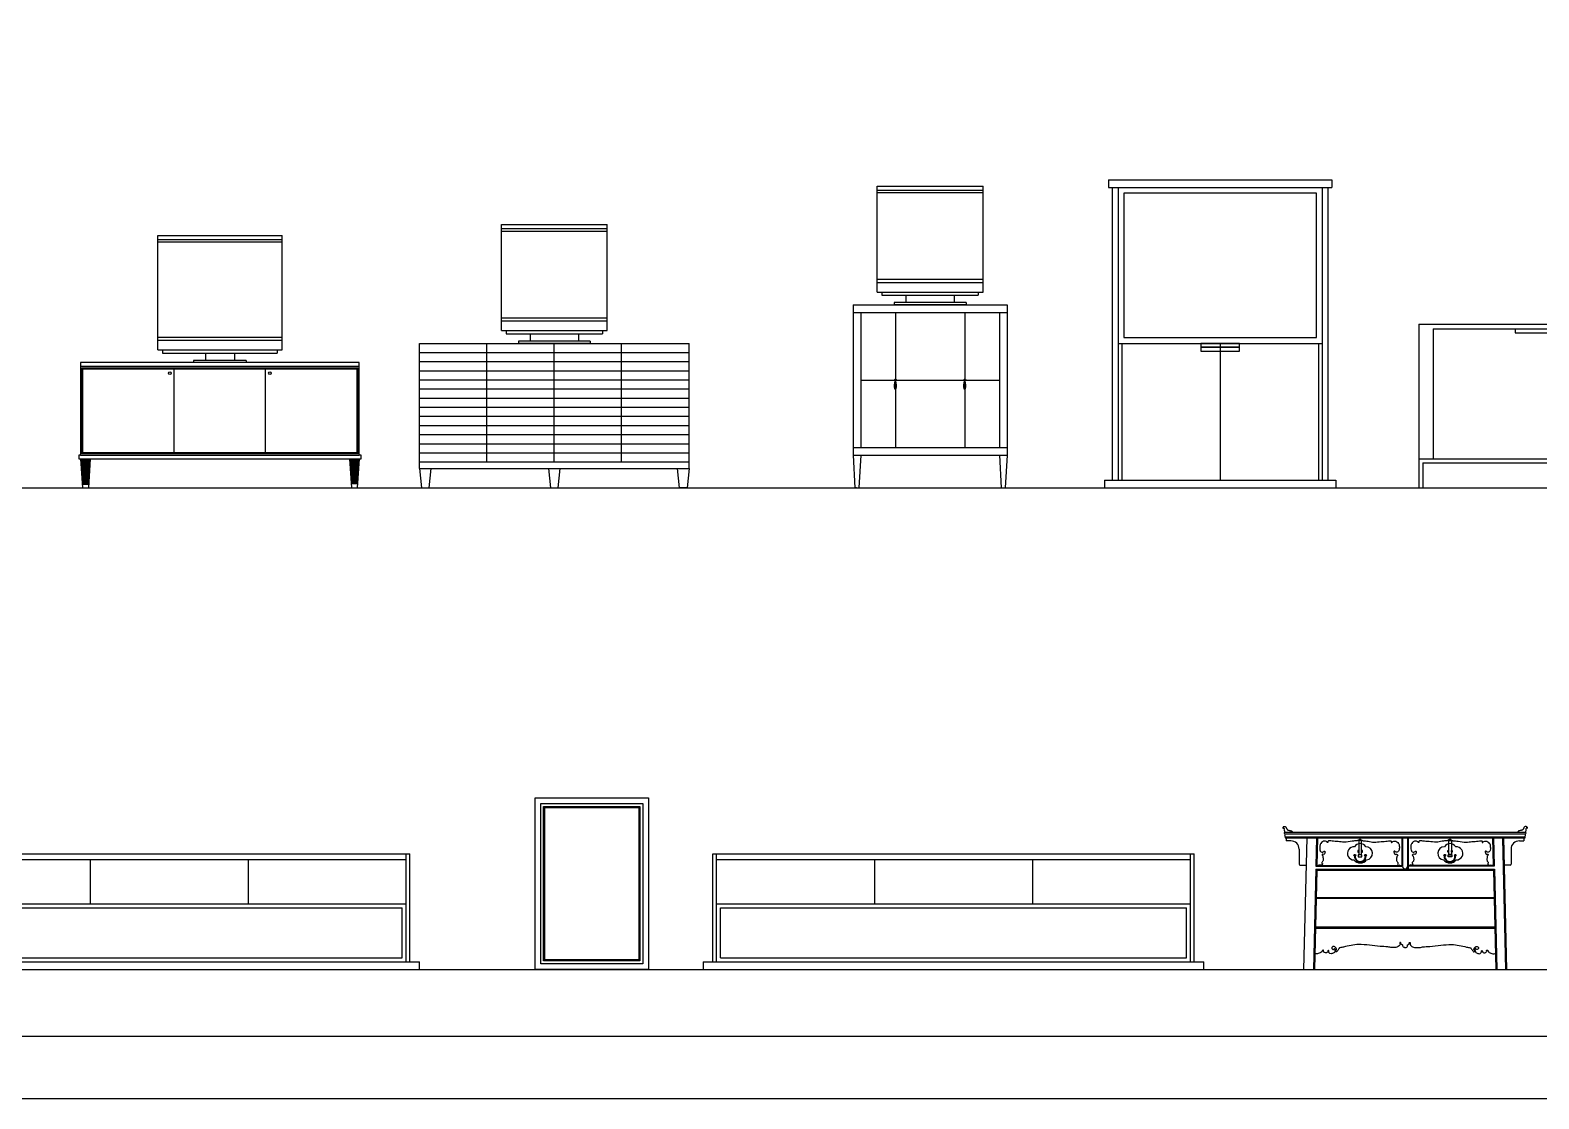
# Model space of a CAD drawing. Header units: inches. Extents: x 11.8 to 54.3, y 10.8 to 35.6.
# Drawn here: x 19.23 to 27.06, y 10.83 to 16.37 of the extents above; entities that cross this region are included whole.
import ezdxf

# ---------------------------------------------------------------- set-up
doc = ezdxf.new("R2010")
doc.units = ezdxf.units.IN
doc.header["$MEASUREMENT"] = 0
for name, color, linetype in [('02', 2, 'Continuous'), ('1', 1, 'Continuous'), ('kadrbm', 4, 'Continuous')]:
    doc.layers.add(name, color=color, linetype=linetype)

# ---------------------------------------------------------------- blocks, each defined once
blk = doc.blocks.new('kadrbm')
at = {"layer": 'kadrbm', "color": 4}
blk.add_lwpolyline([(0, 0), (0, 24.7972), (21, 24.7972), (21, 0), (0, 0)], close=True, dxfattribs=at)
blk.add_lwpolyline([(20.6631, 0.3257), (20.6631, 24.4603), (0.3369, 24.4603), (0.3369, 0.3257), (20.6631, 0.3257)], dxfattribs=at)

msp = doc.modelspace()

# ---------------------------------------------------------------- linework, layer by layer
at = {"layer": '02'}
msp.add_line((25.3245, 11.4983), (25.3245, 11.5383), dxfattribs=at)
at = {"layer": '1'}
for p, q in [((24.8291, 15.5983), (24.8291, 15.5583)), ((24.8291, 15.5983), (25.9891, 15.5983)), ((25.9891, 15.5983), (25.9891, 15.5583)), ((23.628, 15.5649), (24.178, 15.5649)), ((23.628, 15.0149), (23.628, 15.5649)), ((23.628, 15.5442), (24.178, 15.5442)), ((23.628, 15.5317), (24.178, 15.5317)), ((24.178, 15.0149), (24.178, 15.5649)), ((24.8291, 15.5583), (25.9891, 15.5583)), ((24.8491, 15.5583), (24.8491, 14.0383)), ((24.8791, 15.5583), (24.8791, 14.0383)), ((25.9391, 15.5583), (25.9391, 14.0383)), ((25.9691, 15.5583), (25.9691, 14.0383)), ((21.6771, 15.3649), (22.2271, 15.3649)), ((21.6771, 14.8149), (21.6771, 15.3649)), ((22.2271, 14.8149), (22.2271, 15.3649)), ((19.8933, 15.3083), (20.5383, 15.3083)), ((19.8933, 14.7149), (19.8933, 15.3083)), ((19.8933, 15.2876), (20.5383, 15.2876)), ((19.8933, 15.2751), (20.5383, 15.2751)), ((20.5383, 14.7149), (20.5383, 15.3083)), ((21.6771, 15.3442), (22.2271, 15.3442)), ((21.6771, 15.3317), (22.2271, 15.3317)), ((23.628, 15.0813), (24.178, 15.0813)), ((23.628, 15.0647), (24.178, 15.0647)), ((23.628, 15.0149), (24.178, 15.0149)), ((23.653, 15.0149), (23.653, 14.9983)), ((23.653, 14.9983), (24.153, 14.9983)), ((23.778, 14.9983), (23.778, 14.9604)), ((24.028, 14.9983), (24.028, 14.9604)), ((24.153, 15.0149), (24.153, 14.9983)), ((23.503, 14.9483), (23.503, 14.1683)), ((23.503, 14.9483), (24.303, 14.9483)), ((23.503, 14.9083), (24.303, 14.9083)), ((23.543, 14.9083), (23.543, 14.2083)), ((24.0897, 14.9604), (23.7162, 14.9604)), ((23.7162, 14.9604), (23.7162, 14.9483)), ((24.0897, 14.9483), (23.7162, 14.9483)), ((23.723, 14.9083), (23.723, 14.2083)), ((24.083, 14.9083), (24.083, 14.2083)), ((24.0897, 14.9604), (24.0897, 14.9483)), ((24.263, 14.9083), (24.263, 14.2083)), ((24.303, 14.9483), (24.303, 14.1683)), ((21.6771, 14.8813), (22.2271, 14.8813)), ((21.6771, 14.8647), (22.2271, 14.8647)), ((21.6771, 14.8149), (22.2271, 14.8149)), ((21.7021, 14.8149), (21.7021, 14.7983)), ((22.2021, 14.8149), (22.2021, 14.7983)), ((26.4409, 14.8483), (27.7409, 14.8483)), ((26.4409, 14.8483), (26.4409, 13.9983)), ((26.5159, 14.8233), (27.6659, 14.8233)), ((26.5159, 14.8233), (26.5159, 14.1483)), ((26.9409, 14.8233), (26.9409, 14.8033)), ((19.8933, 14.7813), (20.5383, 14.7813)), ((19.8933, 14.7647), (20.5383, 14.7647)), ((21.2521, 14.0983), (21.2521, 14.7483)), ((21.2521, 14.7483), (22.6521, 14.7483)), ((21.6021, 14.133), (21.6021, 14.7483)), ((21.7021, 14.7983), (22.2021, 14.7983)), ((22.1388, 14.7604), (21.7654, 14.7604)), ((21.7654, 14.7604), (21.7654, 14.7483)), ((22.1388, 14.7483), (21.7654, 14.7483)), ((21.8271, 14.7983), (21.8271, 14.7604)), ((21.9521, 14.133), (21.9521, 14.7483)), ((22.0771, 14.7983), (22.0771, 14.7604)), ((22.1388, 14.7604), (22.1388, 14.7483)), ((22.3018, 14.133), (22.3018, 14.7483)), ((22.6521, 14.0983), (22.6521, 14.7483)), ((24.8791, 14.7483), (25.9391, 14.7483)), ((24.8991, 14.7483), (24.8991, 14.0383)), ((25.4091, 14.7483), (25.4091, 14.0383)), ((25.9191, 14.7483), (25.9191, 14.0383)), ((25.9691, 14.7983), (25.9691, 14.0383)), ((26.9409, 14.8033), (27.2409, 14.8033)), ((19.8933, 14.7149), (20.5383, 14.7149)), ((19.9183, 14.7149), (19.9183, 14.6983)), ((19.9183, 14.6983), (20.5133, 14.6983)), ((20.3526, 14.6604), (20.0791, 14.6604)), ((20.0791, 14.6604), (20.0791, 14.6483)), ((20.3526, 14.6483), (20.0791, 14.6483)), ((20.1408, 14.6983), (20.1408, 14.6604)), ((20.2908, 14.6983), (20.2908, 14.6604)), ((20.3526, 14.6604), (20.3526, 14.6483)), ((20.5133, 14.7149), (20.5133, 14.6983)), ((21.2521, 14.701), (22.6521, 14.701)), ((21.2521, 14.6537), (22.6521, 14.6537)), ((21.9521, 14.2083), (21.9521, 14.7083)), ((20.9388, 14.6283), (19.4928, 14.6283)), ((19.9788, 14.1803), (19.9788, 14.6163)), ((20.4528, 14.1803), (20.4528, 14.6163)), ((20.4528, 14.1803), (20.4528, 14.6163)), ((21.2521, 14.6063), (22.6521, 14.6063)), ((21.2521, 14.559), (22.6521, 14.559)), ((21.2521, 14.5117), (22.6521, 14.5117)), ((23.543, 14.5583), (24.263, 14.5583)), ((23.7185, 14.5128), (23.7274, 14.5128)), ((24.0785, 14.5128), (24.0874, 14.5128)), ((21.2521, 14.4643), (22.6521, 14.4643)), ((21.2521, 14.417), (22.6521, 14.417)), ((21.2521, 14.3697), (22.6521, 14.3697)), ((21.2521, 14.3223), (22.6521, 14.3223)), ((21.2521, 14.275), (22.6521, 14.275)), ((21.2521, 14.2277), (22.6521, 14.2277)), ((21.2521, 14.1803), (22.6521, 14.1803)), ((23.503, 14.2083), (24.303, 14.2083)), ((19.4928, 14.1683), (20.9388, 14.1683)), ((19.4928, 14.1483), (19.5028, 13.9983)), ((19.5048, 14.0183), (19.4978, 14.1483)), ((19.508, 14.0183), (19.5028, 14.1483)), ((19.5078, 14.1483), (19.5113, 14.0183)), ((19.5128, 14.1483), (19.5146, 14.0183)), ((19.5178, 14.1483), (19.5178, 14.0183)), ((19.5211, 14.0183), (19.5228, 14.1483)), ((19.5278, 14.1483), (19.5244, 14.0183)), ((19.5276, 14.0183), (19.5328, 14.1483)), ((19.5378, 14.1483), (19.5309, 14.0183)), ((19.5428, 14.1483), (19.5328, 13.9983)), ((20.8888, 14.1483), (20.8988, 13.9983)), ((20.8938, 14.1483), (20.9008, 14.0183)), ((20.904, 14.0183), (20.8988, 14.1483)), ((20.9038, 14.1483), (20.9073, 14.0183)), ((20.9106, 14.0183), (20.9088, 14.1483)), ((20.9138, 14.1483), (20.9138, 14.0183)), ((20.9188, 14.1483), (20.9171, 14.0183)), ((20.9238, 14.1483), (20.9204, 14.0183)), ((20.9236, 14.0183), (20.9288, 14.1483)), ((20.9269, 14.0183), (20.9338, 14.1483)), ((20.9388, 14.1483), (20.9288, 13.9983)), ((21.2521, 14.133), (22.6521, 14.133)), ((23.503, 14.1683), (23.513, 13.9983)), ((23.503, 14.1683), (24.303, 14.1683)), ((23.543, 14.1683), (23.533, 13.9983)), ((24.263, 14.1683), (24.273, 13.9983)), ((24.303, 14.1683), (24.293, 13.9983)), ((26.4409, 14.1483), (27.7409, 14.1483)), ((26.4609, 14.1283), (27.7209, 14.1283)), ((26.4609, 14.1283), (26.4609, 13.9983)), ((21.2521, 14.0983), (21.2621, 13.9983)), ((21.2521, 14.0983), (22.6521, 14.0983)), ((21.3021, 13.9983), (21.3121, 14.0989)), ((21.9221, 14.0983), (21.9321, 13.9983)), ((21.9721, 13.9983), (21.9821, 14.0989)), ((22.6021, 13.9983), (22.5921, 14.0989)), ((22.6521, 14.0983), (22.6421, 13.9983)), ((24.8091, 14.0383), (24.8091, 13.9983)), ((24.8091, 14.0383), (26.0091, 14.0383)), ((26.0091, 14.0383), (26.0091, 13.9983)), ((12.1152, 13.9983), (32.4414, 13.9983)), ((19.5015, 14.0183), (19.5342, 14.0183)), ((19.5028, 13.9983), (19.5328, 13.9983)), ((20.0543, 13.9983), (20.0927, 13.9983)), ((21.2621, 13.9983), (21.3021, 13.9983)), ((21.9321, 13.9983), (21.9721, 13.9983)), ((22.6421, 13.9983), (22.6021, 13.9983)), ((23.5218, 13.9983), (23.513, 13.9983)), ((23.513, 13.9983), (23.533, 13.9983)), ((24.8091, 13.9983), (26.0091, 13.9983)), ((26.4409, 13.9983), (26.4609, 13.9983)), ((25.7446, 12.2114), (26.9945, 12.2114)), ((25.7446, 12.2017), (26.9945, 12.2017)), ((25.7472, 12.1868), (26.9919, 12.1868)), ((25.7481, 12.1814), (26.991, 12.1814)), ((25.7529, 12.1814), (25.7529, 12.1653)), ((25.7761, 12.1653), (25.7529, 12.1653)), ((25.8588, 12.1814), (25.8426, 11.4983)), ((25.9099, 12.1814), (25.9064, 12.0336)), ((25.9153, 12.1814), (25.9119, 12.0387)), ((26.3528, 12.1814), (26.3528, 12.0387)), ((26.3567, 12.1814), (26.3567, 12.0336)), ((26.3823, 12.1814), (26.3823, 12.0182)), ((26.3824, 12.1814), (26.3824, 12.0336)), ((26.3862, 12.1814), (26.3862, 12.0182)), ((26.3863, 12.1814), (26.3863, 12.0387)), ((26.8238, 12.1814), (26.8271, 12.0387)), ((26.8291, 12.1814), (26.8327, 12.0336)), ((26.875, 12.1782), (26.8911, 11.4983)), ((26.8803, 12.1814), (26.8965, 11.4983)), ((26.963, 12.1653), (26.9862, 12.1653)), ((26.9862, 12.1814), (26.9862, 12.1653)), ((18.7224, 12.0977), (21.1824, 12.0977)), ((18.7224, 12.0683), (21.1824, 12.0683)), ((19.5424, 12.0683), (19.5424, 11.8383)), ((20.3624, 12.0683), (20.3624, 11.8383)), ((21.1824, 11.5383), (21.1824, 12.0983)), ((21.1824, 12.0983), (21.2024, 12.0983)), ((21.2024, 11.5383), (21.2024, 12.0983)), ((22.7745, 11.5383), (22.7745, 12.0983)), ((22.7745, 12.0983), (22.7945, 12.0983)), ((22.7945, 11.5383), (22.7945, 12.0983)), ((22.7945, 12.0977), (25.2545, 12.0977)), ((22.7945, 12.0683), (25.2545, 12.0683)), ((23.6145, 12.0683), (23.6145, 11.8383)), ((24.4345, 12.0683), (24.4345, 11.8383)), ((25.2545, 11.5383), (25.2545, 12.0983)), ((25.2545, 12.0983), (25.2745, 12.0983)), ((25.2745, 11.5383), (25.2745, 12.0983)), ((25.8191, 12.123), (25.8191, 12.0442)), ((26.92, 12.123), (26.92, 12.0442)), ((25.8236, 12.0397), (25.8554, 12.0397)), ((25.9061, 12.0182), (25.8937, 11.4983)), ((25.9113, 12.013), (25.8991, 11.4983)), ((25.9061, 12.0182), (26.833, 12.0182)), ((25.9064, 12.0387), (25.9065, 12.0387)), ((25.9064, 12.0336), (26.3567, 12.0336)), ((25.9113, 12.013), (26.8278, 12.013)), ((25.9119, 12.0387), (26.3528, 12.0387)), ((26.8327, 12.0336), (26.3824, 12.0336)), ((26.8271, 12.0387), (26.3863, 12.0387)), ((26.8278, 12.013), (26.84, 11.4983)), ((26.833, 12.0182), (26.8454, 11.4983)), ((26.9155, 12.0397), (26.8836, 12.0397)), ((18.7224, 11.8383), (21.1824, 11.8383)), ((22.7945, 11.8383), (25.2545, 11.8383)), ((25.9079, 11.8682), (26.8312, 11.8682)), ((25.908, 11.8723), (26.8311, 11.8723)), ((18.7424, 11.8183), (21.1624, 11.8183)), ((21.1624, 11.5583), (21.1624, 11.8183)), ((22.8145, 11.8183), (25.2345, 11.8183)), ((22.8145, 11.5583), (22.8145, 11.8183)), ((25.2345, 11.5583), (25.2345, 11.8183)), ((25.9042, 11.7119), (26.8349, 11.7119)), ((25.9043, 11.7193), (26.8347, 11.7193)), ((18.6524, 11.5383), (21.2524, 11.5383)), ((18.7424, 11.5583), (21.1624, 11.5583)), ((21.2524, 11.4983), (21.2524, 11.5383)), ((22.7245, 11.5383), (25.3245, 11.5383)), ((22.7245, 11.5383), (22.7245, 11.4983)), ((22.8145, 11.5583), (25.2345, 11.5583)), ((12.1152, 11.4983), (32.4414, 11.4983)), ((18.6524, 11.4983), (21.2524, 11.4983)), ((22.7245, 11.4983), (25.3245, 11.4983))]:
    msp.add_line(p, q, dxfattribs=at)
for points in [[(24.9091, 14.7783), (25.9091, 14.7783), (25.9091, 15.5283), (24.9091, 15.5283)], [(25.3091, 14.7283), (25.5091, 14.7283), (25.5091, 14.7483), (25.3091, 14.7483)], [(25.3091, 14.7083), (25.5091, 14.7083), (25.5091, 14.7283), (25.3091, 14.7283)], [(19.4828, 14.1483), (20.9488, 14.1483), (20.9488, 14.1683), (20.9388, 14.1683), (20.9388, 14.6483), (19.4928, 14.6483), (19.4928, 14.1683), (19.4828, 14.1683)], [(19.4988, 14.6223), (20.9328, 14.6223), (20.9328, 14.1743), (19.4988, 14.1743)], [(19.5048, 14.6163), (20.9268, 14.6163), (20.9268, 14.1803), (19.5048, 14.1803)], [(26.1286, 12.1673), (26.1286, 12.0947), (26.1429, 12.0947), (26.1429, 12.1673)], [(26.6105, 12.1673), (26.6105, 12.0947), (26.5962, 12.0947), (26.5962, 12.1673)], [(26.1243, 12.1151), (26.1243, 12.108), (26.1281, 12.108), (26.1281, 12.1151)], [(26.1267, 12.0933), (26.1267, 12.0824), (26.1457, 12.0824), (26.1457, 12.0933)], [(26.1438, 12.1151), (26.1438, 12.108), (26.1476, 12.108), (26.1476, 12.1151)], [(26.5953, 12.1151), (26.5953, 12.108), (26.5915, 12.108), (26.5915, 12.1151)], [(26.6124, 12.0933), (26.6124, 12.0824), (26.5934, 12.0824), (26.5934, 12.0933)], [(26.6147, 12.1151), (26.6147, 12.108), (26.6109, 12.108), (26.6109, 12.1151)]]:
    msp.add_lwpolyline(points, close=True, dxfattribs=at)
for points in [[(21.8524, 11.4983), (21.8524, 12.3884), (22.4407, 12.3884), (22.4407, 11.4983), (21.8524, 11.4983), (21.8524, 11.6097)], [(21.8814, 11.5273), (21.8814, 12.3594), (22.4117, 12.3594), (22.4117, 11.5273), (21.8814, 11.5273), (21.8814, 11.6097)], [(21.8964, 11.5423), (21.8964, 12.3444), (22.3967, 12.3444), (22.3967, 11.5423), (21.8964, 11.5423), (21.8964, 11.6097)], [(21.9024, 11.5483), (21.9024, 12.3384), (22.3907, 12.3384), (22.3907, 11.5483), (21.9024, 11.5483), (21.9024, 11.6097)]]:
    msp.add_lwpolyline(points, dxfattribs=at)
for points in [[(25.7376, 12.2385, 0.08819), (25.7362, 12.237, 0.08819), (25.7354, 12.2351, 0.092695), (25.7352, 12.2321, 0.210164), (25.736, 12.2309, 0.352244), (25.7375, 12.231, -0.289979), (25.7394, 12.2314, -0.081213), (25.7413, 12.2302, -0.141715), (25.742, 12.2291, -0.035774), (25.7423, 12.2277, -0.025364), (25.7426, 12.2256, -0.038819), (25.7425, 12.2233, 0.028159), (25.7424, 12.2201, 0.086235), (25.7429, 12.2172, 0.056472), (25.745, 12.2132)], [(25.7374, 12.2385, -0.078409), (25.741, 12.24, -0.091392), (25.7444, 12.2402, -0.066356), (25.7491, 12.2389, -0.12633), (25.7511, 12.2374, -0.146834), (25.7527, 12.2336, 0.128511), (25.7542, 12.2292, 0.020021), (25.7567, 12.2259, 0.04043), (25.7581, 12.2244, 0.048014), (25.7614, 12.222, 0.067948), (25.7641, 12.2209, 0.025341), (25.7673, 12.2202, -0.014598), (25.7728, 12.2191, -0.011049), (25.7776, 12.2179, -0.016685), (25.7808, 12.2169, -0.188257), (25.7821, 12.2158, -0.080033), (25.7834, 12.2121)], [(27.0017, 12.2385, 0.078409), (26.9981, 12.24, 0.091392), (26.9947, 12.2402, 0.066356), (26.99, 12.2389, 0.12633), (26.9879, 12.2374, 0.146834), (26.9864, 12.2336, -0.128511), (26.9849, 12.2292, -0.020021), (26.9824, 12.2259, -0.04043), (26.981, 12.2244, -0.048014), (26.9776, 12.222, -0.067948), (26.975, 12.2209, -0.025341), (26.9718, 12.2202, 0.014598), (26.9663, 12.2191, 0.011049), (26.9614, 12.2179, 0.016685), (26.9583, 12.2169, 0.188257), (26.957, 12.2158, 0.080033), (26.9556, 12.2121)], [(27.0014, 12.2385, -0.08819), (27.0029, 12.237, -0.08819), (27.0037, 12.2351, -0.092695), (27.0038, 12.2321, -0.210164), (27.0031, 12.2309, -0.352244), (27.0015, 12.231, 0.289979), (26.9997, 12.2314, 0.081213), (26.9978, 12.2302, 0.141715), (26.9971, 12.2291, 0.035774), (26.9967, 12.2277, 0.025364), (26.9965, 12.2256, 0.038819), (26.9966, 12.2233, -0.028159), (26.9967, 12.2201, -0.086235), (26.9962, 12.2172, -0.056472), (26.9941, 12.2132)], [(26.136, 12.1748, -0.021613), (26.1243, 12.1676, -0.086083), (26.121, 12.1665, 0.07203), (26.0945, 12.1635, -0.016014), (26.0521, 12.1586, -0.048171), (26.0225, 12.1627, -0.005953), (26.0057, 12.1632, -0.042356), (25.9904, 12.1651, 0.050447), (25.9775, 12.1665, 0.089155), (25.9714, 12.1654, 0.149523), (25.9684, 12.1632, 0.367389), (25.9686, 12.16, -0.463727), (25.9684, 12.1574, -0.50677), (25.9652, 12.1584, 0.218702), (25.9609, 12.1632, 0.120888), (25.9517, 12.1647, 0.093928), (25.9402, 12.1615, 0.075989), (25.9325, 12.1518, 0.147539), (25.9285, 12.1467, 0.054823), (25.9277, 12.1399, 0.037523), (25.9269, 12.1299, 0.030275), (25.9273, 12.1175, 0.070289), (25.9292, 12.1125, 0.170637), (25.9332, 12.109, 0.103442), (25.9417, 12.1075, 0.224495), (25.9473, 12.1104, -0.32673), (25.9516, 12.1117, -0.332959), (25.9538, 12.1084, -0.113974), (25.9508, 12.0984, -0.39851), (25.9426, 12.0959, 0.872208), (25.9392, 12.091, 0.088902), (25.9407, 12.09, -0.125227), (25.9417, 12.0893, -0.077913), (25.9429, 12.0872, -0.029732), (25.9432, 12.081, -0.055235), (25.9446, 12.0717, -0.064107), (25.944, 12.0636, -0.165411), (25.9409, 12.0584, 0.149853), (25.9373, 12.0528, 0.15131), (25.9395, 12.0486, -0.349302), (25.94, 12.0466, -0.290344), (25.9331, 12.0391, -0.250519), (25.9218, 12.0417)], [(26.136, 12.1748, 0.021613), (26.1476, 12.1676, 0.086083), (26.1509, 12.1665, -0.07203), (26.1774, 12.1635, 0.021984), (26.2081, 12.1586, 0.03933), (26.2446, 12.1627, 0.005953), (26.2613, 12.1632, 0.042356), (26.2766, 12.1651, -0.050447), (26.2895, 12.1665, -0.089155), (26.2956, 12.1654, -0.149523), (26.2986, 12.1632, -0.367389), (26.2984, 12.16, 0.463727), (26.2986, 12.1574, 0.50677), (26.3018, 12.1584, -0.218702), (26.3061, 12.1632, -0.120888), (26.3153, 12.1647, -0.093928), (26.3269, 12.1615, -0.075989), (26.3346, 12.1518, -0.147539), (26.3385, 12.1467, -0.054823), (26.3393, 12.1399, -0.037523), (26.3401, 12.1299, -0.029826), (26.3379, 12.1175, -0.070289), (26.3359, 12.1125, -0.170637), (26.3319, 12.109, -0.103442), (26.3235, 12.1075, -0.224495), (26.3179, 12.1104, 0.32673), (26.3135, 12.1117, 0.332959), (26.3114, 12.1084, 0.113974), (26.3143, 12.0984, 0.39851), (26.3226, 12.0959, -0.489185), (26.3321, 12.091, -0.088902), (26.3306, 12.09, 0.125227), (26.3296, 12.0893, 0.077913), (26.3283, 12.0872, 0.028201), (26.3262, 12.081, 0.055235), (26.3248, 12.0717, 0.064107), (26.3254, 12.0636, 0.165411), (26.3285, 12.0584, -0.149853), (26.3321, 12.0528, -0.168954), (26.3318, 12.0486, 0.349302), (26.3312, 12.0466, 0.390754), (26.3321, 12.0391, 0.250519), (26.3434, 12.0417)], [(26.6031, 12.1748, -0.021613), (26.5914, 12.1676, -0.086083), (26.5882, 12.1665, 0.07203), (26.5616, 12.1635, -0.021984), (26.531, 12.1586, -0.03933), (26.4945, 12.1627, -0.005953), (26.4778, 12.1632, -0.042356), (26.4625, 12.1651, 0.050447), (26.4496, 12.1665, 0.089155), (26.4435, 12.1654, 0.149523), (26.4404, 12.1632, 0.367389), (26.4407, 12.16, -0.463727), (26.4404, 12.1574, -0.50677), (26.4373, 12.1584, 0.218702), (26.433, 12.1632, 0.120888), (26.4238, 12.1647, 0.093928), (26.4122, 12.1615, 0.075989), (26.4045, 12.1518, 0.147539), (26.4005, 12.1467, 0.054823), (26.3998, 12.1399, 0.037523), (26.399, 12.1299, 0.029826), (26.4012, 12.1175, 0.070289), (26.4031, 12.1125, 0.170637), (26.4071, 12.109, 0.103442), (26.4156, 12.1075, 0.224495), (26.4212, 12.1104, -0.32673), (26.4256, 12.1117, -0.332959), (26.4277, 12.1084, -0.113974), (26.4247, 12.0984, -0.39851), (26.4165, 12.0959, 0.489185), (26.407, 12.091, 0.088902), (26.4085, 12.09, -0.125227), (26.4095, 12.0893, -0.077913), (26.4107, 12.0872, -0.028201), (26.4128, 12.081, -0.055235), (26.4143, 12.0717, -0.064107), (26.4137, 12.0636, -0.165411), (26.4106, 12.0584, 0.149853), (26.407, 12.0528, 0.168954), (26.4073, 12.0486, -0.349302), (26.4079, 12.0466, -0.390754), (26.407, 12.0391, -0.250519), (26.3957, 12.0417)], [(26.6031, 12.1748, 0.021613), (26.6148, 12.1676, 0.086083), (26.6181, 12.1665, -0.07203), (26.6446, 12.1635, 0.016014), (26.6869, 12.1586, 0.048171), (26.7166, 12.1627, 0.005953), (26.7333, 12.1632, 0.042356), (26.7487, 12.1651, -0.050447), (26.7616, 12.1665, -0.089155), (26.7677, 12.1654, -0.149523), (26.7707, 12.1632, -0.367389), (26.7705, 12.16, 0.463727), (26.7707, 12.1574, 0.50677), (26.7738, 12.1584, -0.218702), (26.7782, 12.1632, -0.120888), (26.7874, 12.1647, -0.093928), (26.7989, 12.1615, -0.075989), (26.8066, 12.1518, -0.147539), (26.8106, 12.1467, -0.054823), (26.8114, 12.1399, -0.037523), (26.8122, 12.1299, -0.030275), (26.8118, 12.1175, -0.070289), (26.8098, 12.1125, -0.170637), (26.8059, 12.109, -0.103442), (26.7974, 12.1075, -0.224495), (26.7918, 12.1104, 0.32673), (26.7874, 12.1117, 0.332959), (26.7853, 12.1084, 0.113974), (26.7883, 12.0984, 0.39851), (26.7965, 12.0959, -0.872208), (26.7999, 12.091, -0.088902), (26.7984, 12.09, 0.125227), (26.7974, 12.0893, 0.077913), (26.7962, 12.0872, 0.029732), (26.7959, 12.081, 0.055235), (26.7944, 12.0717, 0.064107), (26.7951, 12.0636, 0.165411), (26.7982, 12.0584, -0.149853), (26.8017, 12.0528, -0.15131), (26.7996, 12.0486, 0.349302), (26.7991, 12.0466, 0.290344), (26.806, 12.0391, 0.250519), (26.8173, 12.0417)], [(26.3699, 11.6085, 0.45023), (26.364, 11.6128, -0.164856), (26.359, 11.6164, -0.183646), (26.3577, 11.6215, 0.225144), (26.3562, 11.6256, 0.140583), (26.3529, 11.6275, -0.146374), (26.3497, 11.6294, -0.239549), (26.3481, 11.635, 0.366228), (26.346, 11.6386, 0.664248), (26.3423, 11.6347, -0.265994), (26.3414, 11.6247, -0.077986), (26.3344, 11.6175, -0.0891), (26.3265, 11.6136, -0.053433), (26.316, 11.6117, -0.039351), (26.3014, 11.6117, -0.040551), (26.2792, 11.6154, 0.023721), (26.2407, 11.6176, 0.0274), (26.128, 11.6282, 0.039366), (26.0504, 11.6144, 0.021995), (26.0314, 11.6111, 0.161879), (26.0291, 11.6098, 0.021412), (26.027, 11.6071, 0.007799), (26.0216, 11.5996, 0.01605), (26.0183, 11.5943, -0.01736), (26.0136, 11.5905, -0.709553), (26.0086, 11.5964, 0.436682), (26.0114, 11.6088, 0.107595), (26.0042, 11.6156, 0.154281), (25.9975, 11.6172, 0.10894), (25.9918, 11.6155, 0.162525), (25.9891, 11.6126, 0.136977), (25.9885, 11.6085, 0.150978), (25.9901, 11.6051, 0.168324), (25.9945, 11.6026, 0.147055), (26.0003, 11.6033, 0.133427), (26.0023, 11.6049, -0.163728), (26.0028, 11.6069, -0.306432), (26.007, 11.6043, -0.123735), (26.005, 11.5945, 0.199301), (26.0047, 11.5899, -0.063692), (25.9993, 11.5847, -0.171144), (25.9849, 11.5802, -0.220623), (25.9743, 11.5857, -0.272626), (25.9733, 11.5929, 0.643402), (25.9706, 11.5959, 0.330677), (25.9682, 11.5925, -0.230063), (25.9659, 11.5875, -0.1063), (25.9611, 11.585, -0.104697), (25.9557, 11.5847, -0.1152), (25.95, 11.587, -0.128463), (25.9464, 11.5912, -0.192374), (25.9461, 11.5951, 0.285071), (25.9455, 11.5977, 0.627682), (25.9394, 11.5955, -0.261713), (25.9325, 11.5857, -0.039178), (25.9239, 11.5823, -0.035497), (25.9139, 11.5801, -0.06663), (25.9074, 11.58, -0.031067), (25.9011, 11.5811)], [(26.3692, 11.6085, -0.45023), (26.3751, 11.6128, 0.164856), (26.3801, 11.6164, 0.183646), (26.3814, 11.6215, -0.225144), (26.3828, 11.6256, -0.140583), (26.3862, 11.6275, 0.146374), (26.3893, 11.6294, 0.239549), (26.391, 11.635, -0.366228), (26.3931, 11.6386, -0.664248), (26.3967, 11.6347, 0.265994), (26.3977, 11.6247, 0.077986), (26.4047, 11.6175, 0.0891), (26.4126, 11.6136, 0.053433), (26.4231, 11.6117, 0.039351), (26.4376, 11.6117, 0.040551), (26.4599, 11.6154, -0.023721), (26.4984, 11.6176, -0.0274), (26.611, 11.6282, -0.039366), (26.6887, 11.6144, -0.021995), (26.7077, 11.6111, -0.161879), (26.71, 11.6098, -0.021412), (26.7121, 11.6071, -0.007799), (26.7174, 11.5996, -0.01605), (26.7208, 11.5943, 0.01736), (26.7255, 11.5905, 0.709553), (26.7305, 11.5964, -0.436682), (26.7277, 11.6088, -0.107595), (26.7348, 11.6156, -0.154281), (26.7416, 11.6172, -0.10894), (26.7472, 11.6155, -0.162525), (26.7499, 11.6126, -0.136977), (26.7505, 11.6085, -0.150978), (26.749, 11.6051, -0.168324), (26.7446, 11.6026, -0.147055), (26.7388, 11.6033, -0.133427), (26.7368, 11.6049, 0.163728), (26.7362, 11.6069, 0.306432), (26.7321, 11.6043, 0.123735), (26.7341, 11.5945, -0.199301), (26.7344, 11.5899, 0.063692), (26.7397, 11.5847, 0.171144), (26.7542, 11.5802, 0.220623), (26.7648, 11.5857, 0.272626), (26.7658, 11.5929, -0.643402), (26.7685, 11.5959, -0.330677), (26.7709, 11.5925, 0.230063), (26.7732, 11.5875, 0.1063), (26.7779, 11.585, 0.104697), (26.7834, 11.5847, 0.1152), (26.7891, 11.587, 0.128463), (26.7927, 11.5912, 0.192374), (26.7929, 11.5951, -0.285071), (26.7936, 11.5977, -0.627682), (26.7997, 11.5955, 0.261713), (26.8066, 11.5857, 0.039178), (26.8152, 11.5823, 0.035497), (26.8252, 11.5801, 0.06663), (26.8317, 11.58, 0.045916), (26.841, 11.5819)]]:
    msp.add_lwpolyline(points, format="xyb", dxfattribs=at)
for centre, radius in [((19.9558, 14.5933), 0.007), ((20.4758, 14.5933), 0.007), ((20.4758, 14.5933), 0.007), ((23.723, 14.5583), 0.005), ((24.083, 14.5583), 0.005), ((26.1087, 12.0909), 0.00484), ((26.1638, 12.0909), 0.00484), ((26.5753, 12.0909), 0.00484), ((26.6304, 12.0909), 0.00484)]:
    msp.add_circle(centre, radius, dxfattribs=at)
for centre, radius, start, end in [((23.8192, 14.5286), 0.1019, 165.57992, 188.92999), ((23.6267, 14.5286), 0.1019, 351.07001, 14.41971), ((24.1792, 14.5286), 0.1019, 165.57992, 188.92999), ((23.9867, 14.5286), 0.1019, 351.07001, 14.41971), ((25.7472, 12.2066), 0.00553, 118.08909, 241.91088), ((25.763, 12.1972), 0.019, 166.4156, 213.49846), ((25.7492, 12.1843), 0.00317, 129.02983, 248.72244), ((25.7783, 12.1246), 0.0408, 357.76839, 93.19476), ((26.1363, 12.1177), 0.0342, 30.71143, 149.14183), ((26.6028, 12.1177), 0.0342, 30.85817, 149.28857), ((26.9607, 12.1246), 0.0408, 86.80524, 182.23161), ((26.9899, 12.1843), 0.00317, 291.27756, 50.97017), ((26.9761, 12.1972), 0.019, 326.50154, 13.5844), ((26.9919, 12.2066), 0.00553, 298.08912, 61.91091), ((26.1039, 12.1011), 0.0342, 84.89787, 269.6687), ((26.1368, 12.0937), 0.0426, 219.05122, 320.96973), ((26.1369, 12.0851), 0.0298, 174.23596, 4.84862), ((26.1369, 12.0851), 0.0263, 174.23596, 4.84862), ((26.1655, 12.1009), 0.0343, 277.37602, 89.59253), ((26.5736, 12.1009), 0.0343, 90.40747, 262.62398), ((26.6023, 12.0937), 0.0426, 219.03027, 320.94878), ((26.6022, 12.0851), 0.0298, 175.15138, 5.76404), ((26.6022, 12.0851), 0.0263, 175.15138, 5.76404), ((26.6352, 12.1011), 0.0342, 270.3313, 95.10213), ((25.8236, 12.0442), 0.0045, 180, 270), ((26.3759, 12.0371), 0.0195, 190.40783, 258.5656), ((26.3632, 12.0371), 0.0195, 281.4344, 349.59217), ((26.9155, 12.0442), 0.0045, 270, 0)]:
    msp.add_arc(centre, radius, start, end, dxfattribs=at)

# ---------------------------------------------------------------- block references
at = {"layer": 'kadrbm'}
msp.add_blockref('kadrbm', (11.7783, 10.8267), dxfattribs=at)

doc.saveas('drawing.dxf')
